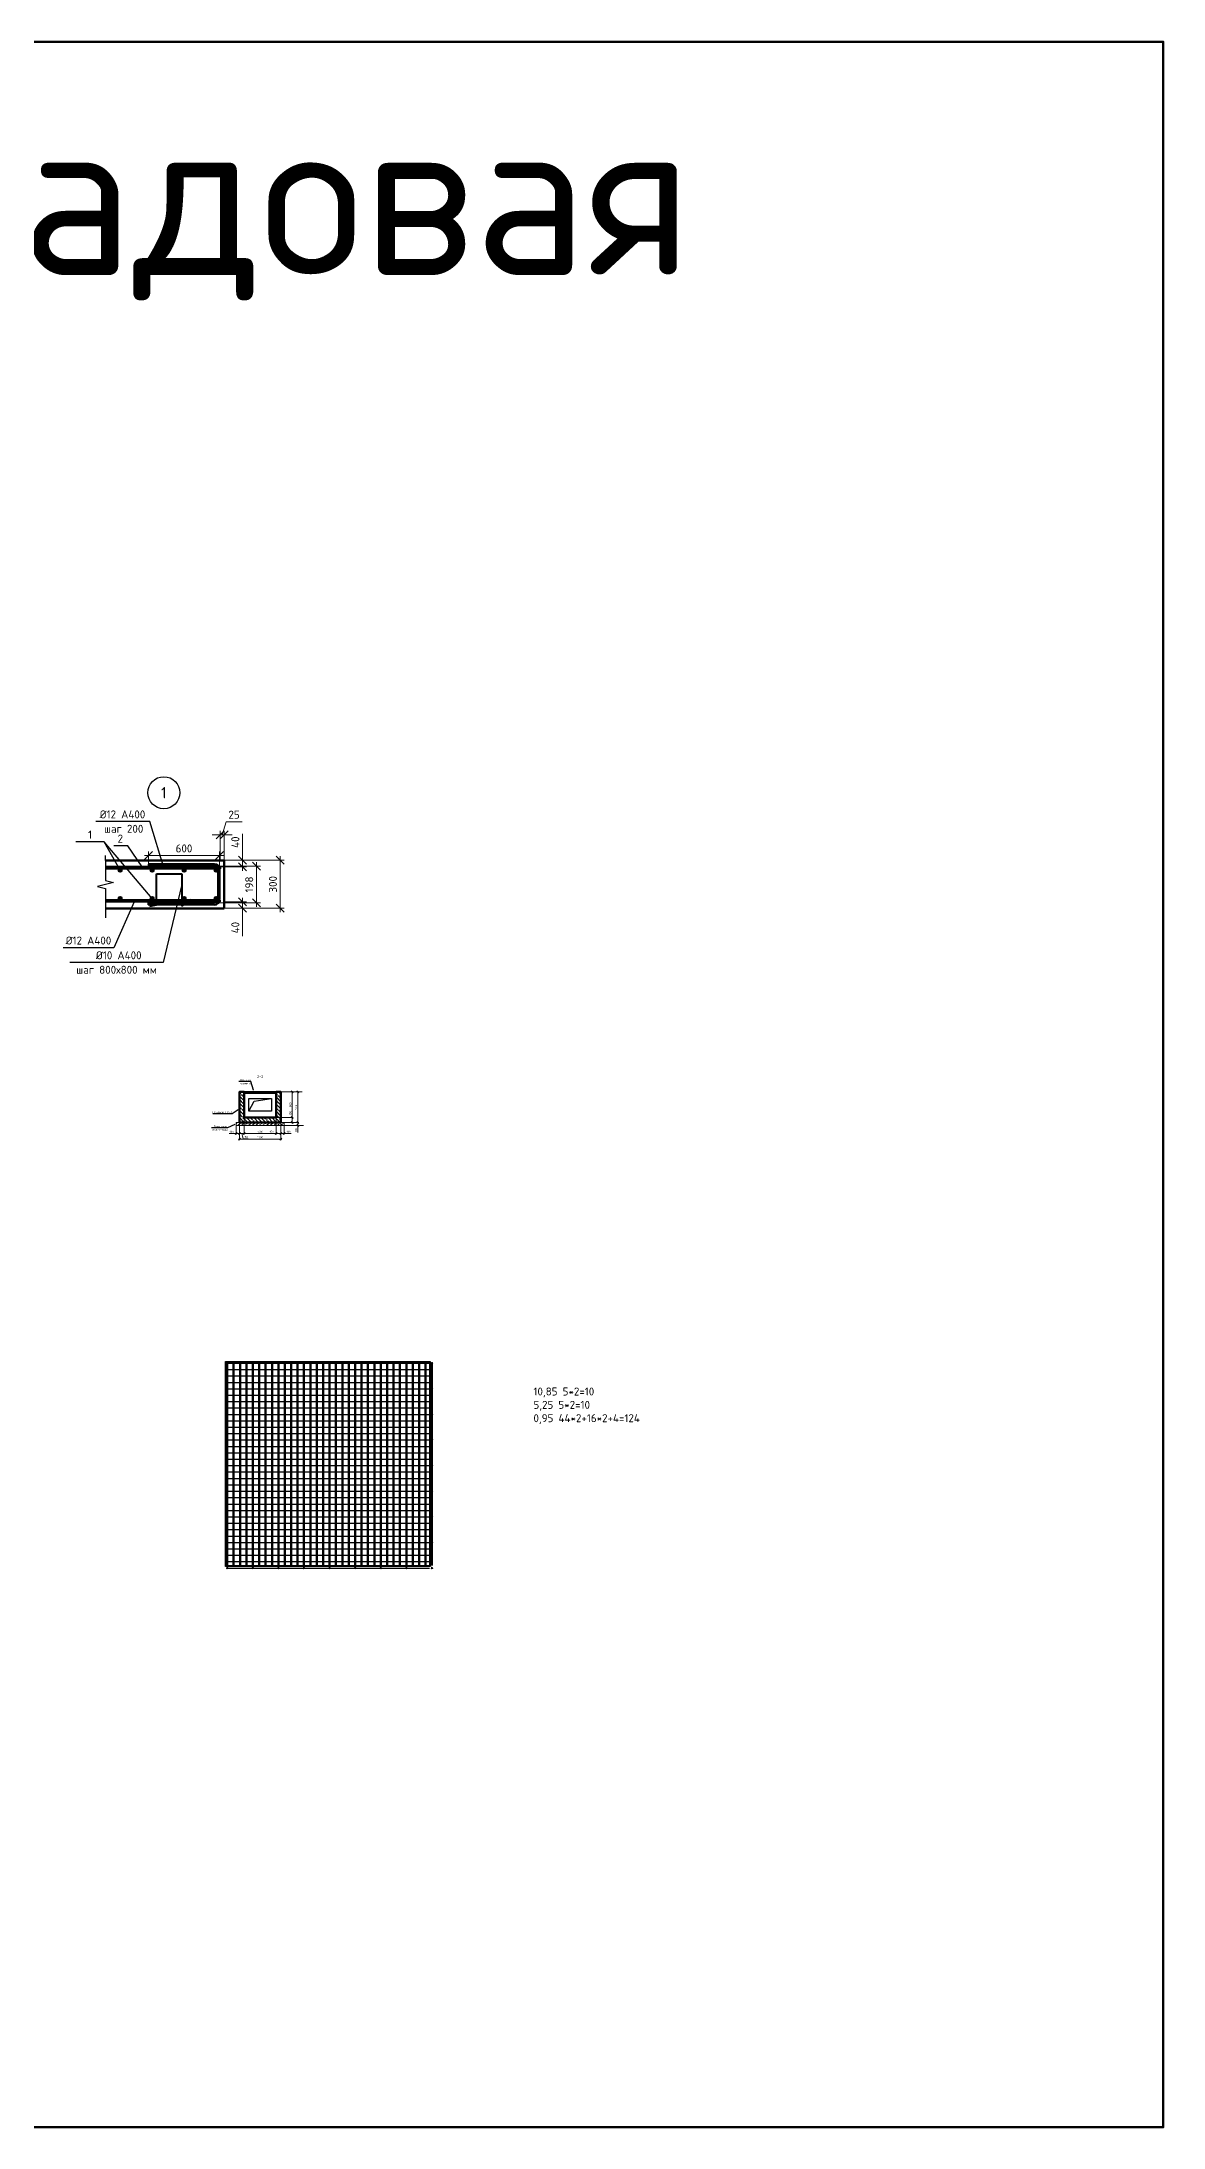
# Model space of a CAD drawing. Header units: millimetres. Extents: x 4377177 to 5189855, y -1123065 to -1017046.
# Drawn here: x 4992356 to 5027425, y -1122535 to -1057373 of the extents above; entities that cross this region are included whole.
import ezdxf
from ezdxf import colors
from ezdxf.entities.mleader import LeaderData, LeaderLine
from ezdxf.enums import TextEntityAlignment as Align
from ezdxf.math import Vec2, Vec3

# ---------------------------------------------------------------- set-up
doc = ezdxf.new("R2010")
doc.units = ezdxf.units.MM
doc.layers.get('Defpoints').update_dxf_attribs({"color": 3})
for name, color, linetype, lineweight in [('второстепенные', 7, 'Continuous', 25), ('металл', 7, 'Continuous', 40), ('основная', 7, 'Continuous', 50), ('СПДС_ВЫНОСКИ', 7, 'Continuous', 18), ('СПДС_РАЗМЕРЫ', 7, 'Continuous', 18), ('СПДС_СИМВОЛЫ', 7, 'Continuous', 25), ('текст', 7, 'Continuous', 20), ('Фундамент', 7, 'Continuous', 53), ('штриховка', 7, 'Continuous', 9)]:
    doc.layers.add(name, color=color, linetype=linetype, lineweight=lineweight)
doc.layers.add('помощь', color=1, linetype='Continuous', lineweight=0, plot=False)
doc.styles.add('ISOCPEUR', font='isocpeur.ttf')
doc.styles.add('ВНИПИТЕКСТ', font='isocpeui.ttf')
doc.styles.add('ГОСТ 2.304', font='isocpeur.ttf')
doc.dimstyles.new('СПДС$0', dxfattribs={"dimscale": 100, "dimtxt": 2.5, "dimasz": 2.5, "dimexe": 1.25, "dimexo": 0.004, "dimgap": 1, "dimtad": 1, "dimdec": 0, "dimtxsty": 'ВНИПИТЕКСТ', "dimblk": 'OBLIQUE', "dimcen": 0, "dimdle": 1.25, "dimclrd": 256, "dimclre": 256, "dimclrt": 256, "dimadec": 0, "dimazin": 2, "dimtfac": 1, "dimtdec": 0, "dimtmove": 1, "dimatfit": 3, "dimldrblk": 'NONE', "dimfxl": 1, "dimlwd": -1, "dimlwe": -1, "dimarcsym": 0})

# ---------------------------------------------------------------- blocks, each defined once
blk = doc.blocks.new('_Oblique')
at = {"color": 0, "linetype": 'ByBlock', "lineweight": -2}
blk.add_line((-0.5, -0.5), (0.5, 0.5), dxfattribs=at)
blk = doc.blocks.new('*D29')
at = {"layer": 'Defpoints', "color": 0, "transparency": 16777216}
for p in [(236, 36), (236, -4), (351, -4)]:
    blk.add_point(p, dxfattribs=at)
at = {"layer": 'СПДС_РАЗМЕРЫ', "transparency": 16777216}
for p, q in [((236, 36), (376, 36)), ((351, 61), (351, -29)), ((236, -4), (376, -4)), ((351, -178), (351, -4))]:
    blk.add_line(p, q, dxfattribs=at)
at = {"layer": 'СПДС_РАЗМЕРЫ', "transparency": 16777216, "xscale": 50, "yscale": 50, "zscale": 50}
for p, rotation in [((351, 36), 90), ((351, -4), 270)]:
    blk.add_blockref('_Oblique', p, dxfattribs=dict(at, rotation=rotation))
at = {"layer": 'СПДС_РАЗМЕРЫ', "transparency": 16777216, "insert": (306, -125), "char_height": 50, "attachment_point": 5, "rotation": 90, "style": 'ГОСТ 2.304'}
blk.add_mtext('40', dxfattribs=at)
blk = doc.blocks.new('_NONE')
blk = doc.blocks.new('*D30')
at = {"layer": 'Defpoints', "color": 0, "transparency": 16777216}
for p in [(236, 296), (351, 296), (211, 256)]:
    blk.add_point(p, dxfattribs=at)
at = {"layer": 'СПДС_РАЗМЕРЫ', "transparency": 16777216}
for p, q in [((351, 462), (351, 296)), ((236, 296), (376, 296)), ((351, 231), (351, 321)), ((211, 256), (376, 256))]:
    blk.add_line(p, q, dxfattribs=at)
at = {"layer": 'СПДС_РАЗМЕРЫ', "transparency": 16777216, "xscale": 50, "yscale": 50, "zscale": 50}
for p, rotation in [((351, 296), 90), ((351, 256), 270)]:
    blk.add_blockref('_Oblique', p, dxfattribs=dict(at, rotation=rotation))
at = {"layer": 'СПДС_РАЗМЕРЫ', "transparency": 16777216, "insert": (306, 409), "char_height": 50, "attachment_point": 5, "rotation": 90, "style": 'ГОСТ 2.304'}
blk.add_mtext('40', dxfattribs=at)
blk = doc.blocks.new('*D31')
at = {"layer": 'Defpoints', "color": 0, "transparency": 16777216}
for p in [(211, 456), (211, 296), (236, 296)]:
    blk.add_point(p, dxfattribs=at)
at = {"layer": 'СПДС_РАЗМЕРЫ', "transparency": 16777216}
for p, q in [((224, 456), (248, 536)), ((248, 536), (348, 536)), ((211, 456), (161, 456)), ((211, 296), (211, 481)), ((236, 456), (211, 456)), ((236, 456), (211, 456)), ((236, 296), (236, 481)), ((236, 456), (286, 456))]:
    blk.add_line(p, q, dxfattribs=at)
at = {"layer": 'СПДС_РАЗМЕРЫ', "transparency": 16777216, "xscale": 50, "yscale": 50, "zscale": 50}
blk.add_blockref('_Oblique', (211, 456), dxfattribs=at)
at = {"layer": 'СПДС_РАЗМЕРЫ', "transparency": 16777216, "xscale": 50, "yscale": 50, "zscale": 50, "rotation": 180}
blk.add_blockref('_Oblique', (236, 456), dxfattribs=at)
at = {"layer": 'СПДС_РАЗМЕРЫ', "transparency": 16777216, "insert": (298, 581), "char_height": 50, "attachment_point": 5, "style": 'ГОСТ 2.304'}
blk.add_mtext('25', dxfattribs=at)
blk = doc.blocks.new('*D32')
at = {"layer": 'Defpoints', "color": 0, "linetype": 'Continuous', "ltscale": 0.083333, "transparency": 16777216}
for p in [(236, 296), (236, -4), (586, -4)]:
    blk.add_point(p, dxfattribs=at)
at = {"layer": 'СПДС_РАЗМЕРЫ', "linetype": 'Continuous', "ltscale": 0.083333, "transparency": 16777216}
for p, q in [((236, 296), (611, 296)), ((586, 321), (586, -29)), ((236, -4), (611, -4))]:
    blk.add_line(p, q, dxfattribs=at)
at = {"layer": 'СПДС_РАЗМЕРЫ', "linetype": 'Continuous', "ltscale": 0.083333, "transparency": 16777216, "xscale": 50, "yscale": 50, "zscale": 50}
for p, rotation in [((586, 296), 90), ((586, -4), 270)]:
    blk.add_blockref('_Oblique', p, dxfattribs=dict(at, rotation=rotation))
at = {"layer": 'СПДС_РАЗМЕРЫ', "linetype": 'Continuous', "ltscale": 0.083333, "transparency": 16777216, "insert": (541, 146), "char_height": 50, "attachment_point": 5, "rotation": 90, "style": 'ГОСТ 2.304'}
blk.add_mtext('300', dxfattribs=at)
blk = doc.blocks.new('*D33')
at = {"layer": 'Defpoints', "color": 0, "ltscale": 0.083333, "transparency": 16777216}
for p in [(-237, 266), (208, 325), (208, 179)]:
    blk.add_point(p, dxfattribs=at)
at = {"layer": 'СПДС_РАЗМЕРЫ', "ltscale": 0.083333, "transparency": 16777216}
for p, q in [((-262, 325), (233, 325)), ((-237, 266), (-237, 350)), ((208, 179), (208, 350))]:
    blk.add_line(p, q, dxfattribs=at)
at = {"layer": 'СПДС_РАЗМЕРЫ', "ltscale": 0.083333, "transparency": 16777216, "xscale": 50, "yscale": 50, "zscale": 50, "rotation": 180}
blk.add_blockref('_Oblique', (-237, 325), dxfattribs=at)
at = {"layer": 'СПДС_РАЗМЕРЫ', "ltscale": 0.083333, "transparency": 16777216, "xscale": 50, "yscale": 50, "zscale": 50}
blk.add_blockref('_Oblique', (208, 325), dxfattribs=at)
at = {"layer": 'СПДС_РАЗМЕРЫ', "ltscale": 0.083333, "transparency": 16777216, "insert": (-15, 370), "char_height": 50, "attachment_point": 5, "style": 'ГОСТ 2.304'}
blk.add_mtext('600', dxfattribs=at)
blk = doc.blocks.new('*D34')
at = {"layer": 'Defpoints', "color": 0, "transparency": 16777216}
for p in [(87, 260), (87, 30), (438, 30)]:
    blk.add_point(p, dxfattribs=at)
at = {"layer": 'СПДС_РАЗМЕРЫ', "transparency": 16777216}
for p, q in [((438, 285), (438, 5)), ((87, 260), (463, 260)), ((87, 30), (463, 30))]:
    blk.add_line(p, q, dxfattribs=at)
at = {"layer": 'СПДС_РАЗМЕРЫ', "transparency": 16777216, "xscale": 50, "yscale": 50, "zscale": 50}
for p, rotation in [((438, 260), 90), ((438, 30), 270)]:
    blk.add_blockref('_Oblique', p, dxfattribs=dict(at, rotation=rotation))
at = {"layer": 'СПДС_РАЗМЕРЫ', "transparency": 16777216, "insert": (393, 145), "char_height": 50, "attachment_point": 5, "rotation": 90, "style": 'ГОСТ 2.304'}
blk.add_mtext('198', dxfattribs=at)
blk = doc.blocks.new('*U110')
at = {"ltscale": 50}
blk.add_lwpolyline([(-3175, 0), (3175, 0)], dxfattribs=at)
blk = doc.blocks.new('*U111')
at = {"layer": 'Defpoints', "color": 0, "linetype": 'ByBlock', "lineweight": -2, "transparency": 16777216}
for p in [(0, 0), (0, -200), (0, -400), (0, -600), (0, -800), (0, -1000), (0, -1200), (0, -1400), (0, -1600), (0, -1800), (0, -2000), (0, -2200), (0, -2400), (0, -2600), (0, -2800), (0, -3000), (0, -3200), (0, -3400), (0, -3600), (0, -3800), (0, -4000), (0, -4200), (0, -4400), (0, -4600), (0, -4800), (0, -5000), (0, -5200), (0, -5400), (0, -5600), (0, -5800), (0, -6000), (0, -6200), (0, -6400)]:
    blk.add_blockref('*U110', p, dxfattribs=at)
blk = doc.blocks.new('*U112')
at = {"ltscale": 50}
blk.add_lwpolyline([(0, 3175), (0, -3175)], dxfattribs=at)
blk = doc.blocks.new('*U113')
at = {"layer": 'основная', "color": 0, "linetype": 'ByBlock', "lineweight": -2, "transparency": 16777216}
for p in [(0, 0), (200, 0), (400, 0), (600, 0), (800, 0), (1000, 0), (1200, 0), (1400, 0), (1600, 0), (1800, 0), (2000, 0), (2200, 0), (2400, 0), (2600, 0), (2800, 0), (3000, 0), (3200, 0), (3400, 0), (3600, 0), (3800, 0), (4000, 0), (4200, 0), (4400, 0), (4600, 0), (4800, 0), (5000, 0), (5200, 0), (5400, 0), (5600, 0), (5800, 0), (6000, 0), (6200, 0), (6400, 0)]:
    blk.add_blockref('*U112', p, dxfattribs=at)
blk = doc.blocks.new('*U114')
at = {"ltscale": 50}
blk.add_circle((0, 0), 25, dxfattribs=at)
blk = doc.blocks.new('*U115')
at = {"layer": 'помощь', "color": 0, "linetype": 'ByBlock', "lineweight": -2, "transparency": 16777216}
for p in [(0, 0), (800, 0), (1600, 0), (2400, 0), (3200, 0), (4000, 0), (4800, 0), (5600, 0), (6400, 0), (0, -800), (800, -800), (1600, -800), (2400, -800), (3200, -800), (4000, -800), (4800, -800), (5600, -800), (6400, -800), (0, -1600), (800, -1600), (1600, -1600), (2400, -1600), (3200, -1600), (4000, -1600), (4800, -1600), (5600, -1600), (6400, -1600), (0, -2400), (800, -2400), (1600, -2400), (2400, -2400), (3200, -2400), (4000, -2400), (4800, -2400), (5600, -2400), (6400, -2400), (0, -3200), (800, -3200), (1600, -3200), (2400, -3200), (3200, -3200), (4000, -3200), (4800, -3200), (5600, -3200), (6400, -3200), (0, -4000), (800, -4000), (1600, -4000), (2400, -4000), (3200, -4000), (4000, -4000), (4800, -4000), (5600, -4000), (6400, -4000), (0, -4800), (800, -4800), (1600, -4800), (2400, -4800), (3200, -4800), (4000, -4800), (4800, -4800), (5600, -4800), (6400, -4800), (0, -5600), (800, -5600), (1600, -5600), (2400, -5600), (3200, -5600), (4000, -5600), (4800, -5600), (5600, -5600), (6400, -5600), (0, -6400), (800, -6400), (1600, -6400), (2400, -6400), (3200, -6400), (4000, -6400), (4800, -6400), (5600, -6400), (6400, -6400)]:
    blk.add_blockref('*U114', p, dxfattribs=at)
blk = doc.blocks.new('крышка')
at = {"ltscale": 50}
for points in [[(5156273, -1101389), (5156273, -1101394), (5155183, -1101394), (5155183, -1101389)], [(5155243, -1101394), (5156213, -1101394), (5156213, -1101444), (5155243, -1101444)]]:
    blk.add_lwpolyline(points, close=True, dxfattribs=at)
blk = doc.blocks.new('*D137')
at = {"layer": 'Defpoints', "color": 0, "linetype": 'Continuous', "ltscale": 0.166667, "transparency": 16777216}
for p in [(4999837, -1090188), (5000187, -1090188), (4999687, -1090988)]:
    blk.add_point(p, dxfattribs=at)
at = {"layer": 'СПДС_РАЗМЕРЫ', "linetype": 'Continuous', "ltscale": 0.166667, "transparency": 16777216}
for p, q in [((4999837, -1090188), (5000218, -1090188)), ((5000187, -1091019), (5000187, -1090157)), ((4999687, -1090988), (5000218, -1090988))]:
    blk.add_line(p, q, dxfattribs=at)
at = {"layer": 'СПДС_РАЗМЕРЫ', "linetype": 'Continuous', "ltscale": 0.166667, "transparency": 16777216, "xscale": 62.5, "yscale": 62.5, "zscale": 62.5}
for p, rotation in [((5000187, -1090188), 90), ((5000187, -1090988), 270)]:
    blk.add_blockref('_Oblique', p, dxfattribs=dict(at, rotation=rotation))
at = {"layer": 'СПДС_РАЗМЕРЫ', "linetype": 'Continuous', "ltscale": 0.166667, "transparency": 16777216, "insert": (5000131, -1090588), "char_height": 62.5, "attachment_point": 5, "rotation": 90, "style": 'ГОСТ 2.304'}
blk.add_mtext('800', dxfattribs=at)
blk = doc.blocks.new('*D138')
at = {"layer": 'Defpoints', "color": 0, "linetype": 'Continuous', "ltscale": 0.166667, "transparency": 16777216}
for p in [(4998437, -1091238), (4998537, -1091138), (4998437, -1091488)]:
    blk.add_point(p, dxfattribs=at)
at = {"layer": 'СПДС_РАЗМЕРЫ', "linetype": 'Continuous', "ltscale": 0.166667, "transparency": 16777216}
for p, q in [((4998437, -1091238), (4998437, -1091519)), ((4998537, -1091138), (4998537, -1091519)), ((4998437, -1091488), (4998218, -1091488)), ((4998568, -1091488), (4998437, -1091488))]:
    blk.add_line(p, q, dxfattribs=at)
at = {"layer": 'СПДС_РАЗМЕРЫ', "linetype": 'Continuous', "ltscale": 0.166667, "transparency": 16777216, "xscale": 62.5, "yscale": 62.5, "zscale": 62.5, "rotation": 180}
blk.add_blockref('_Oblique', (4998437, -1091488), dxfattribs=at)
at = {"layer": 'СПДС_РАЗМЕРЫ', "linetype": 'Continuous', "ltscale": 0.166667, "transparency": 16777216, "xscale": 62.5, "yscale": 62.5, "zscale": 62.5}
blk.add_blockref('_Oblique', (4998537, -1091488), dxfattribs=at)
at = {"layer": 'СПДС_РАЗМЕРЫ', "linetype": 'Continuous', "ltscale": 0.166667, "transparency": 16777216, "insert": (4998296, -1091432), "char_height": 62.5, "attachment_point": 5, "style": 'ГОСТ 2.304'}
blk.add_mtext('100', dxfattribs=at)
blk = doc.blocks.new('*D139')
at = {"layer": 'Defpoints', "color": 0, "linetype": 'Continuous', "ltscale": 0.166667, "transparency": 16777216}
for p in [(4998537, -1091138), (4998687, -1090988), (4998687, -1091488)]:
    blk.add_point(p, dxfattribs=at)
at = {"layer": 'СПДС_РАЗМЕРЫ', "linetype": 'Continuous', "ltscale": 0.166667, "transparency": 16777216}
for p, q in [((4998537, -1091138), (4998537, -1091519)), ((4998687, -1090988), (4998687, -1091519)), ((4998506, -1091488), (4998718, -1091488)), ((4998612, -1091488), (4998661, -1091650)), ((4998661, -1091650), (4998817, -1091650))]:
    blk.add_line(p, q, dxfattribs=at)
at = {"layer": 'СПДС_РАЗМЕРЫ', "linetype": 'Continuous', "ltscale": 0.166667, "transparency": 16777216, "xscale": 62.5, "yscale": 62.5, "zscale": 62.5, "rotation": 180}
blk.add_blockref('_Oblique', (4998537, -1091488), dxfattribs=at)
at = {"layer": 'СПДС_РАЗМЕРЫ', "linetype": 'Continuous', "ltscale": 0.166667, "transparency": 16777216, "xscale": 62.5, "yscale": 62.5, "zscale": 62.5}
blk.add_blockref('_Oblique', (4998687, -1091488), dxfattribs=at)
at = {"layer": 'СПДС_РАЗМЕРЫ', "linetype": 'Continuous', "ltscale": 0.166667, "transparency": 16777216, "insert": (4998739, -1091594), "char_height": 62.5, "attachment_point": 5, "style": 'ГОСТ 2.304'}
blk.add_mtext('150', dxfattribs=at)
blk = doc.blocks.new('*D140')
at = {"layer": 'Defpoints', "color": 0, "linetype": 'Continuous', "ltscale": 0.166667, "transparency": 16777216}
for p in [(4998687, -1090988), (4999687, -1090988), (4999687, -1091488)]:
    blk.add_point(p, dxfattribs=at)
at = {"layer": 'СПДС_РАЗМЕРЫ', "linetype": 'Continuous', "ltscale": 0.166667, "transparency": 16777216}
for p, q in [((4998687, -1090988), (4998687, -1091519)), ((4999687, -1090988), (4999687, -1091519)), ((4998656, -1091488), (4999718, -1091488))]:
    blk.add_line(p, q, dxfattribs=at)
at = {"layer": 'СПДС_РАЗМЕРЫ', "linetype": 'Continuous', "ltscale": 0.166667, "transparency": 16777216, "xscale": 62.5, "yscale": 62.5, "zscale": 62.5, "rotation": 180}
blk.add_blockref('_Oblique', (4998687, -1091488), dxfattribs=at)
at = {"layer": 'СПДС_РАЗМЕРЫ', "linetype": 'Continuous', "ltscale": 0.166667, "transparency": 16777216, "xscale": 62.5, "yscale": 62.5, "zscale": 62.5}
blk.add_blockref('_Oblique', (4999687, -1091488), dxfattribs=at)
at = {"layer": 'СПДС_РАЗМЕРЫ', "linetype": 'Continuous', "ltscale": 0.166667, "transparency": 16777216, "insert": (4999187, -1091432), "char_height": 62.5, "attachment_point": 5, "style": 'ГОСТ 2.304'}
blk.add_mtext('1000', dxfattribs=at)
blk = doc.blocks.new('*D120')
at = {"layer": 'Defpoints', "color": 0, "linetype": 'Continuous', "ltscale": 0.166667, "transparency": 16777216}
for p in [(4999687, -1090988), (4999837, -1091138), (4999687, -1091488)]:
    blk.add_point(p, dxfattribs=at)
at = {"layer": 'СПДС_РАЗМЕРЫ', "linetype": 'Continuous', "ltscale": 0.166667, "transparency": 16777216}
for p, q in [((4999687, -1090988), (4999687, -1091519)), ((4999837, -1091138), (4999837, -1091519)), ((4999687, -1091488), (4999468, -1091488)), ((4999868, -1091488), (4999687, -1091488))]:
    blk.add_line(p, q, dxfattribs=at)
at = {"layer": 'СПДС_РАЗМЕРЫ', "linetype": 'Continuous', "ltscale": 0.166667, "transparency": 16777216, "xscale": 62.5, "yscale": 62.5, "zscale": 62.5, "rotation": 180}
blk.add_blockref('_Oblique', (4999687, -1091488), dxfattribs=at)
at = {"layer": 'СПДС_РАЗМЕРЫ', "linetype": 'Continuous', "ltscale": 0.166667, "transparency": 16777216, "xscale": 62.5, "yscale": 62.5, "zscale": 62.5}
blk.add_blockref('_Oblique', (4999837, -1091488), dxfattribs=at)
at = {"layer": 'СПДС_РАЗМЕРЫ', "linetype": 'Continuous', "ltscale": 0.166667, "transparency": 16777216, "insert": (4999546, -1091432), "char_height": 62.5, "attachment_point": 5, "style": 'ГОСТ 2.304'}
blk.add_mtext('150', dxfattribs=at)
blk = doc.blocks.new('*D141')
at = {"layer": 'Defpoints', "color": 0, "linetype": 'Continuous', "ltscale": 0.166667, "transparency": 16777216}
for p in [(4998537, -1091138), (4999837, -1091138), (4999837, -1091663)]:
    blk.add_point(p, dxfattribs=at)
at = {"layer": 'СПДС_РАЗМЕРЫ', "linetype": 'Continuous', "ltscale": 0.166667, "transparency": 16777216}
for p, q in [((4998537, -1091138), (4998537, -1091694)), ((4999837, -1091138), (4999837, -1091694)), ((4998506, -1091663), (4999868, -1091663))]:
    blk.add_line(p, q, dxfattribs=at)
at = {"layer": 'СПДС_РАЗМЕРЫ', "linetype": 'Continuous', "ltscale": 0.166667, "transparency": 16777216, "xscale": 62.5, "yscale": 62.5, "zscale": 62.5, "rotation": 180}
blk.add_blockref('_Oblique', (4998537, -1091663), dxfattribs=at)
at = {"layer": 'СПДС_РАЗМЕРЫ', "linetype": 'Continuous', "ltscale": 0.166667, "transparency": 16777216, "xscale": 62.5, "yscale": 62.5, "zscale": 62.5}
blk.add_blockref('_Oblique', (4999837, -1091663), dxfattribs=at)
at = {"layer": 'СПДС_РАЗМЕРЫ', "linetype": 'Continuous', "ltscale": 0.166667, "transparency": 16777216, "insert": (4999187, -1091607), "char_height": 62.5, "attachment_point": 5, "style": 'ГОСТ 2.304'}
blk.add_mtext('1300', dxfattribs=at)
blk = doc.blocks.new('*D121')
at = {"layer": 'Defpoints', "color": 0, "linetype": 'Continuous', "ltscale": 0.166667, "transparency": 16777216}
for p in [(4999837, -1091138), (4999937, -1091238), (4999937, -1091488)]:
    blk.add_point(p, dxfattribs=at)
at = {"layer": 'СПДС_РАЗМЕРЫ', "linetype": 'Continuous', "ltscale": 0.166667, "transparency": 16777216}
for p, q in [((4999837, -1091138), (4999837, -1091519)), ((4999937, -1091238), (4999937, -1091519)), ((4999806, -1091488), (4999937, -1091488)), ((4999937, -1091488), (5000156, -1091488))]:
    blk.add_line(p, q, dxfattribs=at)
at = {"layer": 'СПДС_РАЗМЕРЫ', "linetype": 'Continuous', "ltscale": 0.166667, "transparency": 16777216, "xscale": 62.5, "yscale": 62.5, "zscale": 62.5, "rotation": 180}
blk.add_blockref('_Oblique', (4999837, -1091488), dxfattribs=at)
at = {"layer": 'СПДС_РАЗМЕРЫ', "linetype": 'Continuous', "ltscale": 0.166667, "transparency": 16777216, "xscale": 62.5, "yscale": 62.5, "zscale": 62.5}
blk.add_blockref('_Oblique', (4999937, -1091488), dxfattribs=at)
at = {"layer": 'СПДС_РАЗМЕРЫ', "linetype": 'Continuous', "ltscale": 0.166667, "transparency": 16777216, "insert": (5000077, -1091432), "char_height": 62.5, "attachment_point": 5, "style": 'ГОСТ 2.304'}
blk.add_mtext('100', dxfattribs=at)
blk = doc.blocks.new('*D142')
at = {"layer": 'Defpoints', "color": 0, "linetype": 'Continuous', "ltscale": 0.166667, "transparency": 16777216}
for p in [(4999937, -1091138), (4999937, -1091238), (5000362, -1091238)]:
    blk.add_point(p, dxfattribs=at)
at = {"layer": 'СПДС_РАЗМЕРЫ', "linetype": 'Continuous', "ltscale": 0.166667, "transparency": 16777216}
for p, q in [((4999937, -1091138), (5000393, -1091138)), ((4999937, -1091238), (5000393, -1091238)), ((5000362, -1091107), (5000362, -1091238)), ((5000362, -1091238), (5000362, -1091457))]:
    blk.add_line(p, q, dxfattribs=at)
at = {"layer": 'СПДС_РАЗМЕРЫ', "linetype": 'Continuous', "ltscale": 0.166667, "transparency": 16777216, "xscale": 62.5, "yscale": 62.5, "zscale": 62.5}
for p, rotation in [((5000362, -1091138), 90), ((5000362, -1091238), 270)]:
    blk.add_blockref('_Oblique', p, dxfattribs=dict(at, rotation=rotation))
at = {"layer": 'СПДС_РАЗМЕРЫ', "linetype": 'Continuous', "ltscale": 0.166667, "transparency": 16777216, "insert": (5000306, -1091378), "char_height": 62.5, "attachment_point": 5, "rotation": 90, "style": 'ГОСТ 2.304'}
blk.add_mtext('100', dxfattribs=at)
blk = doc.blocks.new('*D143')
at = {"layer": 'Defpoints', "color": 0, "linetype": 'Continuous', "ltscale": 0.166667, "transparency": 16777216}
for p in [(4999837, -1090188), (5000362, -1090188), (4999937, -1091138)]:
    blk.add_point(p, dxfattribs=at)
at = {"layer": 'СПДС_РАЗМЕРЫ', "linetype": 'Continuous', "ltscale": 0.166667, "transparency": 16777216}
for p, q in [((4999837, -1090188), (5000393, -1090188)), ((5000362, -1091169), (5000362, -1090157)), ((4999937, -1091138), (5000393, -1091138))]:
    blk.add_line(p, q, dxfattribs=at)
at = {"layer": 'СПДС_РАЗМЕРЫ', "linetype": 'Continuous', "ltscale": 0.166667, "transparency": 16777216, "xscale": 62.5, "yscale": 62.5, "zscale": 62.5}
for p, rotation in [((5000362, -1090188), 90), ((5000362, -1091138), 270)]:
    blk.add_blockref('_Oblique', p, dxfattribs=dict(at, rotation=rotation))
at = {"layer": 'СПДС_РАЗМЕРЫ', "linetype": 'Continuous', "ltscale": 0.166667, "transparency": 16777216, "insert": (5000306, -1090663), "char_height": 62.5, "attachment_point": 5, "rotation": 90, "style": 'ГОСТ 2.304'}
blk.add_mtext('950', dxfattribs=at)
blk = doc.blocks.new('*D122')
at = {"layer": 'Defpoints', "color": 0, "linetype": 'Continuous', "ltscale": 0.166667, "transparency": 16777216}
for p in [(4999687, -1090988), (4999937, -1091138), (5000187, -1090988)]:
    blk.add_point(p, dxfattribs=at)
at = {"layer": 'СПДС_РАЗМЕРЫ', "linetype": 'Continuous', "ltscale": 0.166667, "transparency": 16777216}
for p, q in [((5000187, -1090988), (5000187, -1090769)), ((4999687, -1090988), (5000218, -1090988)), ((4999937, -1091138), (5000218, -1091138)), ((5000187, -1091169), (5000187, -1090988))]:
    blk.add_line(p, q, dxfattribs=at)
at = {"layer": 'СПДС_РАЗМЕРЫ', "linetype": 'Continuous', "ltscale": 0.166667, "transparency": 16777216, "xscale": 62.5, "yscale": 62.5, "zscale": 62.5}
for p, rotation in [((5000187, -1090988), 90), ((5000187, -1091138), 270)]:
    blk.add_blockref('_Oblique', p, dxfattribs=dict(at, rotation=rotation))
at = {"layer": 'СПДС_РАЗМЕРЫ', "linetype": 'Continuous', "ltscale": 0.166667, "transparency": 16777216, "insert": (5000131, -1090847), "char_height": 62.5, "attachment_point": 5, "rotation": 90, "style": 'ГОСТ 2.304'}
blk.add_mtext('150', dxfattribs=at)
blk = doc.blocks.new('папар')
at = {"layer": 'штриховка', "ltscale": 100}
h = blk.add_hatch(color=256, dxfattribs=at)
h.dxf.hatch_style = 1
edge = h.paths.add_edge_path()
edge.add_arc((-413.9, 233.5), 10, 90, 450)
h = blk.add_hatch(color=256, dxfattribs=at)
h.dxf.hatch_style = 1
edge = h.paths.add_edge_path()
edge.add_arc((-213.9, 233.5), 10, 90, 450)
h = blk.add_hatch(color=256, dxfattribs=at)
h.dxf.hatch_style = 1
edge = h.paths.add_edge_path()
edge.add_arc((-13.9, 233.5), 10, 90, 450)
h = blk.add_hatch(color=256, dxfattribs=at)
h.dxf.hatch_style = 1
edge = h.paths.add_edge_path()
edge.add_arc((186.1, 233.5), 10, 90, 450)
h = blk.add_hatch(color=256, dxfattribs=at)
h.dxf.hatch_style = 1
edge = h.paths.add_edge_path()
edge.add_arc((-413.9, 57.5), 10, 90, 450)
h = blk.add_hatch(color=256, dxfattribs=at)
h.dxf.hatch_style = 1
edge = h.paths.add_edge_path()
edge.add_arc((-213.9, 57.5), 10, 90, 450)
h = blk.add_hatch(color=256, dxfattribs=at)
h.dxf.hatch_style = 1
edge = h.paths.add_edge_path()
edge.add_arc((-13.9, 57.5), 10, 90, 450)
h = blk.add_hatch(color=256, dxfattribs=at)
h.dxf.hatch_style = 1
edge = h.paths.add_edge_path()
edge.add_arc((186.1, 57.5), 10, 90, 450)
at = {"layer": 'металл', "ltscale": 100}
for p, q in [((175.6, 272), (-236.8, 272)), ((-236.8, 272), (-236.8, 260)), ((211.1, 255.5), (-505.2, 255.5)), ((211.1, 243.5), (-505.2, 243.5)), ((175.6, 260), (-236.8, 260)), ((-186.2, 17.6), (-186.2, 210.7)), ((-186.2, 210.7), (-28.4, 210.7)), ((-28.4, 210.7), (-28.8, 8.2)), ((195.6, 240), (195.6, 49.9)), ((207.6, 243.5), (207.6, 49.9)), ((211.1, 255.5), (211.1, 243.5)), ((211.1, 47.5), (-505.2, 47.5)), ((211.1, 35.5), (-505.2, 35.5)), ((175.6, 29.9), (-238.2, 29.9)), ((-238.2, 29.9), (-238.2, 17.9)), ((175.6, 17.9), (-238.2, 17.9)), ((-229.1, 8.2), (-186.2, 17.6)), ((-28.9, 8.2), (28.9, 51.8)), ((211.1, 35.5), (211.1, 47.5))]:
    blk.add_line(p, q, dxfattribs=at)
for centre in [(-413.9, 233.5), (-213.9, 233.5), (-13.9, 233.5), (186.1, 233.5), (-413.9, 57.5), (-213.9, 57.5), (-13.9, 57.5), (186.1, 57.5)]:
    blk.add_circle(centre, 10, dxfattribs=at)
for centre, radius, start, end in [((175.6, 240), 32, 0, 90), ((175.6, 240), 20, 0, 90), ((175.6, 49.9), 20, 270, 0), ((175.6, 49.9), 32, 270, 0)]:
    blk.add_arc(centre, radius, start, end, dxfattribs=at)
at = {"layer": 'основная', "ltscale": 100}
for p, q in [((236.1, 295.5), (-505.2, 295.5)), ((236.1, 295.5), (236.1, -4.5)), ((236.1, -4.5), (-505.2, -4.5))]:
    blk.add_line(p, q, dxfattribs=at)
at = {"layer": 'СПДС_СИМВОЛЫ', "ltscale": 20}
for p, q in [((-513.9, 410.9), (-690.3, 410.9)), ((-213.9, 57.5), (-513.9, 410.9)), ((-413.9, 233.5), (-513.9, 410.9)), ((-365.7, 386.2), (-453.9, 386.2)), ((-275.9, 255.5), (-365.7, 386.2)), ((-28.6, 143.7), (-145.3, -343.3)), ((-327.3, 35.5), (-454.6, -250.5)), ((-454.6, -250.5), (-770.9, -250.5)), ((-145.3, -343.3), (-728.1, -343.3))]:
    blk.add_line(p, q, dxfattribs=at)
at = {"layer": 'СПДС_СИМВОЛЫ', "linetype": 'Continuous', "ltscale": 10}
for p, q in [((-505.2, 295.5), (-505.2, 325.5)), ((-505.2, -4.5), (-505.2, -64.5))]:
    blk.add_line(p, q, dxfattribs=at)
blk.add_lwpolyline([(-505.2, 295.5), (-505.2, 170.5), (-455.2, 158), (-555.2, 133), (-505.2, 120.5), (-505.2, -4.5)], dxfattribs=at)
at = {"layer": 'СПДС_СИМВОЛЫ', "color": 7, "ltscale": 20, "style": 'ГОСТ 2.304'}
for s, p in [('1', (-602.1, 430.9)), ('2', (-413.3, 406.2)), ('%%C12 А400', (-612.3, -230.5))]:
    blk.add_text(s, height=50, dxfattribs=at).set_placement(p, align=Align.CENTER)
blk.add_text('шаг 800х800 мм', height=50, dxfattribs=at).set_placement((-436.7, -363.3), align=Align.TOP_CENTER)
at = {"layer": 'СПДС_РАЗМЕРЫ'}
dim = blk.add_linear_dim(base=(211.1, 456.5), p1=(236.1, 295.5), p2=(211.1, 295.5), dimstyle='СПДС$0', override={"dimscale": 20, "dimtxsty": 'ГОСТ 2.304'}, dxfattribs=at)
dim.commit()
dim.dimension.update_dxf_attribs({"geometry": '*D31', "text_midpoint": (267.6, 581.5)})
at = {"layer": 'СПДС_РАЗМЕРЫ', "ltscale": 0.083333}
dim = blk.add_linear_dim(base=(207.6, 324.7), p1=(-236.8, 266), p2=(207.6, 179.1), text='600', dimstyle='СПДС$0', override={"dimscale": 20, "dimtxsty": 'ГОСТ 2.304'}, dxfattribs=at)
dim.commit()
dim.dimension.update_dxf_attribs({"geometry": '*D33', "text_midpoint": (-14.6, 369.7)})
at = {"layer": 'СПДС_РАЗМЕРЫ'}
for base, p1, p2, angle, picture, middle in [((351.1, 295.5), (211.1, 255.5), (236.1, 295.5), 90, '*D30', (376, 409.5)), ((351.1, -4.5), (236.1, 35.5), (236.1, -4.5), 270, '*D29', (410.2, -125.4))]:
    dim = blk.add_linear_dim(base=base, p1=p1, p2=p2, angle=angle, dimstyle='СПДС$0', override={"dimscale": 20, "dimtxsty": 'ГОСТ 2.304'}, dxfattribs=at)
    dim.commit()
    dim.dimension.update_dxf_attribs({"geometry": picture, "text_midpoint": middle, "dimtype": 128})
dim = blk.add_linear_dim(base=(438.3, 29.9), p1=(87.4, 260), p2=(87.4, 29.9), angle=90, text='198', dimstyle='СПДС$0', override={"dimscale": 20, "dimtxsty": 'ГОСТ 2.304'}, dxfattribs=at)
dim.commit()
dim.dimension.update_dxf_attribs({"geometry": '*D34', "text_midpoint": (393.3, 145)})
at = {"layer": 'СПДС_РАЗМЕРЫ', "linetype": 'Continuous', "ltscale": 0.083333}
dim = blk.add_linear_dim(base=(586.1, -4.5), p1=(236.1, 295.5), p2=(236.1, -4.5), angle=90, dimstyle='СПДС$0', override={"dimscale": 20, "dimtxsty": 'ГОСТ 2.304'}, dxfattribs=at)
dim.commit()
dim.dimension.update_dxf_attribs({"geometry": '*D32', "text_midpoint": (541.1, 145.5)})

msp = doc.modelspace()

# ---------------------------------------------------------------- hatches: boundary and pattern name
at = {"layer": 'второстепенные', "ltscale": 50}
h = msp.add_hatch(dxfattribs=at)
h.set_pattern_fill('ANSI35', color=256, scale=25, angle=90)
h.set_pattern_definition([(135, (-157655.87, 11293.4), (-112.2532015, -112.2532015), []), (135, (-157655.87, 11405.66), (-112.2532015, -112.2532015), [198.4375, -39.6875, 0, -39.6875])])
h.paths.add_polyline_path([(4998536.8, -1091137.9), (4998536.8, -1090187.9), (4998686.8, -1090187.9), (4998686.8, -1090987.9), (4999686.8, -1090987.9), (4999686.8, -1090187.9), (4999836.8, -1090187.9), (4999836.8, -1091137.9)])
at = {"layer": 'штриховка', "ltscale": 50}
h = msp.add_hatch(dxfattribs=at)
h.set_pattern_fill('ANSI36', color=256, scale=25)
h.set_pattern_definition([(45, (-157655.87, 11293.4), (42.0949506, 154.3481521), [198.4375, -39.6875, 0, -39.6875])])
h.paths.add_polyline_path([(4998436.8, -1091137.9), (4999936.8, -1091137.9), (4999936.8, -1091237.9), (4998436.8, -1091237.9)])

# ---------------------------------------------------------------- linework, layer by layer
at = {"linetype": 'Continuous', "lineweight": 100, "ltscale": 0.083333}
msp.add_lwpolyline([(4960412.6, -1057373.1), (5027425.4, -1057373.1), (5027425.4, -1122534.7), (4960412.6, -1122534.7)], close=True, dxfattribs=at)
at = {"layer": 'второстепенные', "ltscale": 50}
for points in [[(4998623.8, -1090187.9), (4998686.8, -1090187.9), (4998686.8, -1090250.9), (4998684.1, -1090250.9, -0.4142136), (4998681.8, -1090248.6), (4998681.8, -1090199.9, 0.4142136), (4998674.8, -1090192.9), (4998626.1, -1090192.9, -0.4142136), (4998623.8, -1090190.6)], [(4999749.8, -1090187.9), (4999686.8, -1090187.9), (4999686.8, -1090250.9), (4999689.5, -1090250.9, 0.4142136), (4999691.8, -1090248.6), (4999691.8, -1090199.9, -0.4142136), (4999698.8, -1090192.9), (4999747.5, -1090192.9, 0.4142136), (4999749.8, -1090190.6)]]:
    msp.add_lwpolyline(points, format="xyb", close=True, dxfattribs=at)
msp.add_lwpolyline([(4998836.8, -1090387.9), (4999536.8, -1090387.9), (4999536.8, -1090787.9), (4998836.8, -1090787.9)], close=True, dxfattribs=at)
msp.add_lwpolyline([(4998836.8, -1090787.9), (4998996.4, -1090479.1), (4999536.8, -1090387.9)], dxfattribs=at)
at = {"layer": 'второстепенные', "linetype": 'Continuous', "ltscale": 0.083333}
msp.add_lwpolyline([(4998107.9, -1098610.8), (5004507.9, -1098610.8), (5004507.9, -1105010.8), (4998107.9, -1105010.8)], close=True, dxfattribs=at)
at = {"layer": 'помощь', "linetype": 'Continuous', "ltscale": 0.083333}
msp.add_lwpolyline([(4998132.9, -1098635.8), (5004482.9, -1098635.8), (5004482.9, -1104985.8), (4998132.9, -1104985.8)], close=True, dxfattribs=at)
at = {"layer": 'СПДС_ВЫНОСКИ', "lineweight": 25, "ltscale": 100}
for p, q in [((4995739.8, -1081739.6), (4994047.2, -1081739.6)), ((4996185.6, -1083218.2), (4995739.8, -1081739.6))]:
    msp.add_line(p, q, dxfattribs=at)
at = {"layer": 'СПДС_ВЫНОСКИ'}
for points in [[(5000363.6, -1090187.9), (5000505.7, -1090187.9)], [(4999936.8, -1091237.9), (5000543.2, -1091237.9)]]:
    msp.add_lwpolyline(points, dxfattribs=at)
at = {"layer": 'СПДС_СИМВОЛЫ', "linetype": 'Continuous', "lineweight": 25, "ltscale": 100}
msp.add_circle((4996174.5, -1080837.3), 500, dxfattribs=at)
at = {"layer": 'Фундамент', "linetype": 'Continuous', "ltscale": 0.083333}
msp.add_lwpolyline([(4998536.8, -1091137.9), (4998536.8, -1090187.9), (4998686.8, -1090187.9), (4998686.8, -1090987.9), (4999686.8, -1090987.9), (4999686.8, -1090187.9), (4999836.8, -1090187.9), (4999836.8, -1091137.9)], close=True, dxfattribs=at)
at = {"layer": 'штриховка', "ltscale": 0.083333}
msp.add_lwpolyline([(4998436.8, -1091137.9), (4999936.8, -1091137.9), (4999936.8, -1091237.9), (4998436.8, -1091237.9)], close=True, dxfattribs=at)

# ---------------------------------------------------------------- block references
at = {"ltscale": 0.166667, "xscale": 5, "yscale": 5, "zscale": 5}
msp.add_blockref('папар', (4996880.9, -1084428.2), dxfattribs=at)
at = {"layer": 'Defpoints'}
msp.add_blockref('*U111', (5001307.9, -1098660.8), dxfattribs=at)
at = {"layer": 'второстепенные'}
msp.add_blockref('крышка', (-156540.7, 11206), dxfattribs=at)
at = {"layer": 'основная'}
msp.add_blockref('*U113', (4998157.9, -1101810.8), dxfattribs=at)
at = {"layer": 'помощь'}
msp.add_blockref('*U115', (4998157.9, -1098660.8), dxfattribs=at)

# ---------------------------------------------------------------- texts
at = {"layer": 'помощь', "ltscale": 0.083333, "insert": (5007732.4, -1099420.8), "char_height": 250, "width": 18109.572, "attachment_point": 1, "style": 'ГОСТ 2.304'}
msp.add_mtext('10,85 5*2=10\\P5,25 5*2=10\\P0,95 44*2+16*2+4=124', dxfattribs=at)
at = {"layer": 'СПДС_ВЫНОСКИ', "lineweight": 25, "ltscale": 100, "style": 'ГОСТ 2.304'}
for s, p in [('%%C12 А400', (4994169.2, -1081639.6)), (' шаг 200', (4994147.2, -1082089.6))]:
    msp.add_text(s, height=250, dxfattribs=at).set_placement(p)
at = {"layer": 'СПДС_ВЫНОСКИ', "lineweight": 25, "ltscale": 0.166667, "style": 'ГОСТ 2.304'}
msp.add_text('%%C10 А400', height=250, dxfattribs=at).set_placement((4994052.6, -1086042.5))
at = {"layer": 'СПДС_РАЗМЕРЫ', "ltscale": 50, "insert": (4999186.8, -1089707.3), "char_height": 87.5, "attachment_point": 5, "style": 'ГОСТ 2.304'}
msp.add_mtext_dynamic_manual_height_columns('2-2', width=281.4, gutter_width=62500, heights=[0], dxfattribs=at)
at = {"layer": 'текст', "ltscale": 25, "style": 'ГОСТ 2.304'}
msp.add_text('кладовая', height=5000, dxfattribs=at).set_placement((4984453.3, -1064663.7))
at = {"layer": 'текст', "ltscale": 100, "style": 'ГОСТ 2.304'}
msp.add_text('1', height=350, dxfattribs=at).set_placement((4996174.5, -1080837.3), align=Align.MIDDLE_CENTER)

# ---------------------------------------------------------------- dimensions: what is measured, and where the dimension line sits
at = {"layer": 'СПДС_РАЗМЕРЫ', "linetype": 'Continuous', "ltscale": 0.166667}
for base, p1, p2, angle, override, picture, middle in [((5000186.8, -1090187.9), (4999686.8, -1090987.9), (4999836.8, -1090187.9), 90, {"dimscale": 25, "dimtxsty": 'ГОСТ 2.304'}, '*D137', (5000130.5, -1090587.9)), ((5000186.8, -1090987.9), (4999936.8, -1091137.9), (4999686.8, -1090987.9), 270, {"dimscale": 25, "dimtxsty": 'ГОСТ 2.304', "dimtmove": 0}, '*D122', (5000130.5, -1090847.2)), ((5000361.8, -1090187.9), (4999936.8, -1091137.9), (4999836.8, -1090187.9), 90, {"dimscale": 25, "dimtxsty": 'ГОСТ 2.304'}, '*D143', (5000305.5, -1090662.9)), ((4999936.8, -1091487.9), (4999836.8, -1091137.9), (4999936.8, -1091237.9), 180, {"dimscale": 25, "dimtxsty": 'ГОСТ 2.304', "dimtmove": 0}, '*D121', (5000077.4, -1091431.6)), ((5000361.8, -1091237.9), (4999936.8, -1091137.9), (4999936.8, -1091237.9), 90, {"dimscale": 25, "dimtxsty": 'ГОСТ 2.304', "dimtmove": 0}, '*D142', (5000305.5, -1091378.5))]:
    dim = msp.add_linear_dim(base=base, p1=p1, p2=p2, angle=angle, dimstyle='СПДС$0', override=override, dxfattribs=at)
    dim.commit()
    dim.dimension.update_dxf_attribs({"geometry": picture, "text_midpoint": middle})
for base, p1, p2, override, picture, middle in [((4998436.8, -1091487.9), (4998536.8, -1091137.9), (4998436.8, -1091237.9), {"dimscale": 25, "dimtxsty": 'ГОСТ 2.304', "dimtmove": 0}, '*D138', (4998296.1, -1091431.6)), ((4998686.8, -1091487.9), (4998536.8, -1091137.9), (4998686.8, -1090987.9), {"dimscale": 25, "dimtxsty": 'ГОСТ 2.304'}, '*D139', (4998685.5, -1091594.1)), ((4999836.8, -1091662.9), (4998536.8, -1091137.9), (4999836.8, -1091137.9), {"dimscale": 25, "dimtxsty": 'ГОСТ 2.304'}, '*D141', (4999186.8, -1091606.6)), ((4999686.8, -1091487.9), (4998686.8, -1090987.9), (4999686.8, -1090987.9), {"dimscale": 25, "dimtxsty": 'ГОСТ 2.304'}, '*D140', (4999186.8, -1091431.6)), ((4999686.8, -1091487.9), (4999836.8, -1091137.9), (4999686.8, -1090987.9), {"dimscale": 25, "dimtxsty": 'ГОСТ 2.304', "dimtmove": 0}, '*D120', (4999546.1, -1091431.6))]:
    dim = msp.add_linear_dim(base=base, p1=p1, p2=p2, dimstyle='СПДС$0', override=override, dxfattribs=at)
    dim.commit()
    dim.dimension.update_dxf_attribs({"geometry": picture, "text_midpoint": middle})

# ---------------------------------------------------------------- leaders
at = {"layer": 'СПДС_ВЫНОСКИ', "ltscale": 50}
ml = msp.add_multileader_mtext('Standard', dxfattribs=at)
ml.set_content('Крышка\\Pприямка', color=256, style='ISOCPEUR')
ml.set_leader_properties()
ml.build(insert=Vec2(0, 0))
ml.multileader.update_dxf_attribs({"text_left_attachment_type": 6, "text_right_attachment_type": 6, "dogleg_length": 0.36, "arrow_head_size": 50, "scale": 25})
ctx = ml.context
ctx.base_point, ctx.scale, ctx.char_height, ctx.arrow_head_size, ctx.landing_gap_size, ctx.plane_origin = Vec3(4998575.2, -1089864.9), 25, 62.5, 50, 2.25, Vec3(4996454.2, -1089313.3)
ctx.left_attachment, ctx.right_attachment, ctx.text_align_type = 6, 6, 1
notes = []
notes.append((ctx, [(1, (1, 1, 0), (4998895, -1089864.9), (-1, 0), 9, [(0, [(4998997.8, -1090182.9)], 0, [])])]))
ctx.mtext.insert, ctx.mtext.alignment, ctx.mtext.flow_direction = Vec3(4998730.6, -1089783.7), 2, 5
ml = msp.add_multileader_mtext('Standard', dxfattribs=at)
ml.set_content('Приямок ПР-1', color=256, style='ISOCPEUR')
ml.set_leader_properties()
ml.build(insert=Vec2(0, 0))
ml.multileader.update_dxf_attribs({"text_left_attachment_type": 6, "text_right_attachment_type": 6, "dogleg_length": 0.36, "arrow_head_size": 50, "scale": 25})
ctx = ml.context
ctx.base_point, ctx.scale, ctx.char_height, ctx.arrow_head_size, ctx.landing_gap_size, ctx.plane_origin = Vec3(4997780.4, -1090869.6), 25, 62.5, 50, 2.25, Vec3(4996035.2, -1090537.4)
ctx.left_attachment, ctx.right_attachment, ctx.text_align_type = 6, 6, 2
notes.append((ctx, [(1, (1, 1, 0), (4998312.7, -1090869.6), (-1, 0), 9, [(0, [(4998536.8, -1090712.7)], 0, [])])]))
ctx.mtext.insert, ctx.mtext.alignment, ctx.mtext.flow_direction = Vec3(4998301.4, -1090788.4), 3, 5
ml = msp.add_multileader_mtext('Standard', dxfattribs=at)
ml.set_content('Бетонная\\Pподготовка', color=256, style='ISOCPEUR')
ml.set_leader_properties()
ml.build(insert=Vec2(0, 0))
ml.multileader.update_dxf_attribs({"text_left_attachment_type": 6, "text_right_attachment_type": 6, "dogleg_length": 0.36, "arrow_head_size": 50, "scale": 25})
ctx = ml.context
ctx.base_point, ctx.scale, ctx.char_height, ctx.arrow_head_size, ctx.landing_gap_size, ctx.plane_origin = Vec3(4997711.4, -1091308), 25, 62.5, 50, 2.25, Vec3(4995891.2, -1091354.3)
ctx.left_attachment, ctx.right_attachment, ctx.text_align_type = 6, 6, 1
notes.append((ctx, [(1, (1, 1, 0), (4998168.7, -1091308), (-1, 0), 9, [(0, [(4998436.8, -1091187.9)], 0, [])])]))
ctx.mtext.insert, ctx.mtext.alignment, ctx.mtext.flow_direction = Vec3(4997935.6, -1091233), 2, 5
for ctx, leaders in notes:
    for number, flags, end, landing, length, lines in leaders:
        leader = LeaderData()
        leader.index, (leader.has_last_leader_line, leader.has_dogleg_vector, leader.attachment_direction) = number, flags
        leader.last_leader_point, leader.dogleg_vector, leader.dogleg_length = Vec3(end), Vec3(landing), length
        for number, points, colour, breaks in lines:
            line = LeaderLine()
            line.index, line.vertices, line.color, line.breaks = number, Vec3.list(points), colors.encode_raw_color(colour), breaks
            leader.lines.append(line)
        ctx.leaders.append(leader)

doc.saveas('drawing.dxf')
